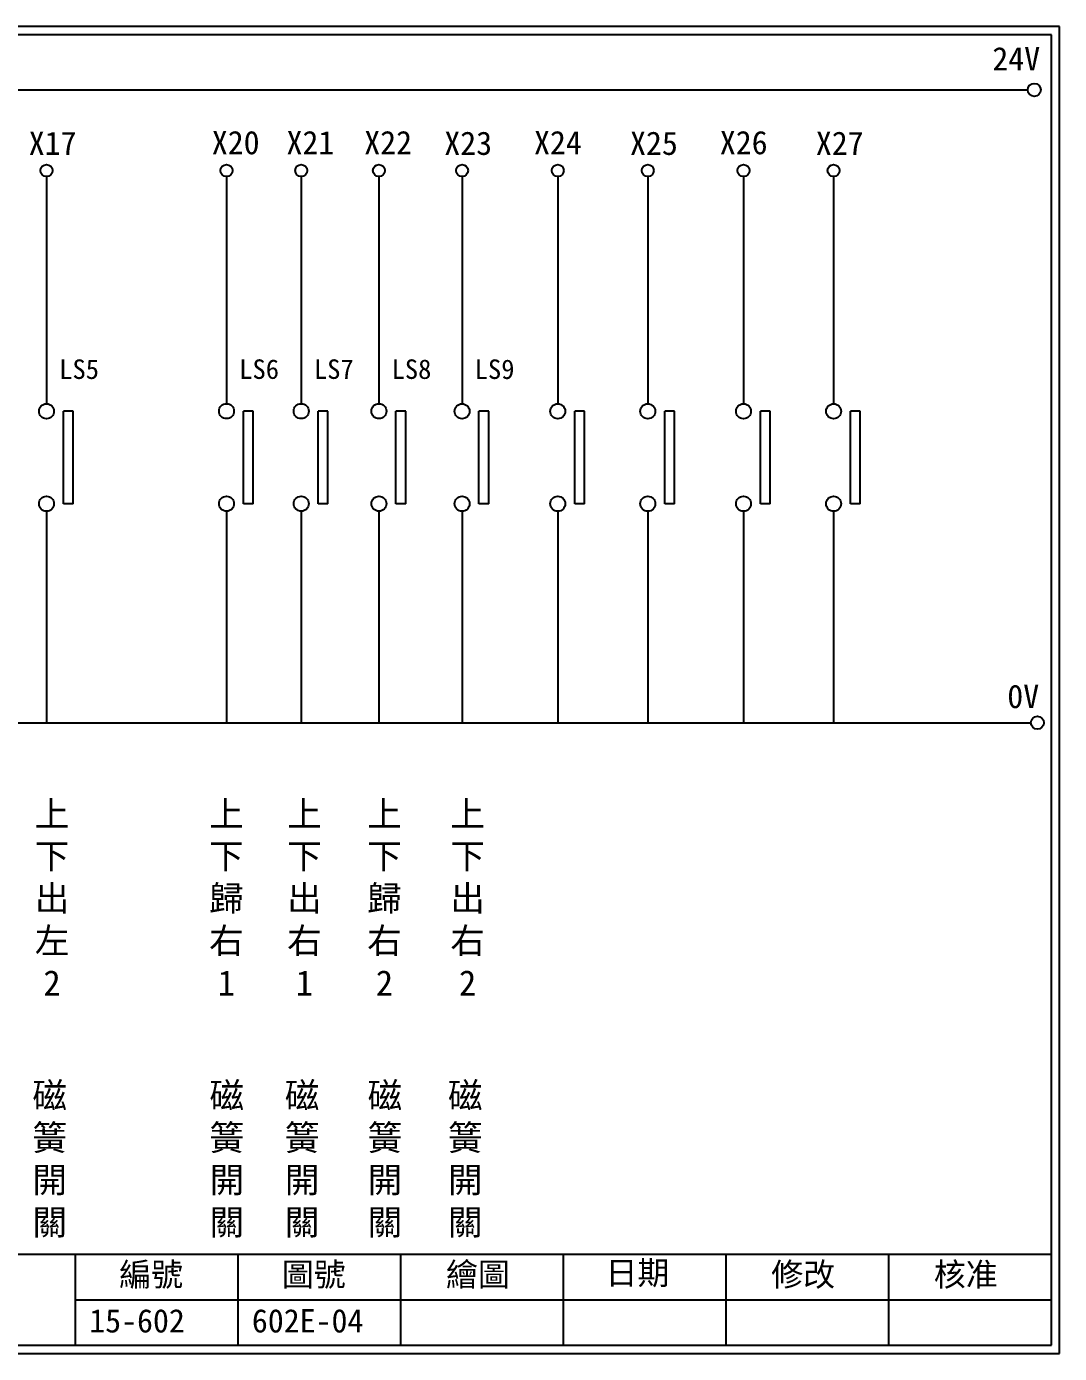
# Model space of a CAD drawing. Extents: x 275 to 562, y 265 to 469.
# Drawn here: x 403.1 to 561.9, y 264.9 to 468.9 of the extents above; entities that cross this region are included whole.
import ezdxf

# ---------------------------------------------------------------- set-up
doc = ezdxf.new("R2010")
doc.units = 0
doc.layers.get('0').update_dxf_attribs({"linetype": 'CONTINUOUS'})
doc.layers.add('圖框層', color=7, linetype='CONTINUOUS')
doc.layers.add('標尺寸層', color=3, linetype='CONTINUOUS')
doc.styles.add('CNS', font='romanc.shx', dxfattribs={"bigfont": 'chineset.shx'})
doc.styles.add('STSL', font='kaiu.ttf')

msp = doc.modelspace()

# ---------------------------------------------------------------- linework, layer by layer
for p, q in [((410.3, 409.78), (408.79, 409.78)), ((437.97, 409.79), (436.47, 409.79)), ((449.45, 409.79), (447.95, 409.79)), ((461.4, 409.79), (459.89, 409.79)), ((474.17, 409.78), (472.67, 409.78)), ((488.89, 409.78), (487.38, 409.78)), ((502.73, 409.78), (501.23, 409.78)), ((517.44, 409.78), (515.94, 409.78)), ((531.28, 409.78), (529.78, 409.78)), ((410.3, 395.55), (408.79, 395.55)), ((437.97, 395.56), (436.47, 395.56)), ((449.45, 395.56), (447.95, 395.56)), ((461.4, 395.56), (459.89, 395.56)), ((474.17, 395.55), (472.67, 395.55)), ((488.89, 395.55), (487.38, 395.55)), ((502.73, 395.55), (501.23, 395.55)), ((517.44, 395.55), (515.94, 395.55)), ((531.28, 395.55), (529.78, 395.55))]:
    msp.add_line(p, q)
for centre in [(558.02, 459.17), (558.5, 361.9)]:
    msp.add_circle(centre, 1)
at = {"layer": '圖框層', "color": 7}
for p, q in [((561.9, 468.91), (274.9, 468.91)), ((560.65, 467.66), (276.15, 467.66)), ((560.65, 266.2), (560.65, 467.66)), ((561.9, 264.95), (561.9, 468.91)), ((276.15, 280.2), (560.65, 280.2)), ((410.65, 266.2), (410.65, 280.2)), ((435.65, 266.2), (435.65, 280.2)), ((460.65, 266.2), (460.65, 280.2)), ((485.65, 266.2), (485.65, 280.2)), ((510.65, 266.2), (510.65, 280.2)), ((535.65, 266.2), (535.65, 280.2)), ((410.65, 273.2), (560.65, 273.2)), ((276.15, 266.2), (560.65, 266.2)), ((274.9, 264.95), (561.9, 264.95))]:
    msp.add_line(p, q, dxfattribs=at)
at = {"layer": '標尺寸層', "color": 7}
for p, q in [((279.42, 459.17), (557.02, 459.17)), ((406.19, 445.86), (406.19, 410.93)), ((433.86, 445.86), (433.86, 410.94)), ((445.34, 445.86), (445.34, 410.94)), ((457.29, 445.86), (457.29, 410.94)), ((470.07, 445.86), (470.07, 410.93)), ((484.78, 445.86), (484.78, 410.93)), ((498.62, 445.86), (498.62, 410.93)), ((513.33, 445.86), (513.33, 410.93)), ((527.18, 445.86), (527.18, 410.93)), ((408.79, 395.55), (408.79, 409.78)), ((410.3, 395.55), (410.3, 409.78)), ((436.47, 395.56), (436.47, 409.79)), ((437.97, 395.56), (437.97, 409.79)), ((447.95, 395.56), (447.95, 409.79)), ((449.45, 395.56), (449.45, 409.79)), ((459.89, 395.56), (459.89, 409.79)), ((461.4, 395.56), (461.4, 409.79)), ((472.67, 395.55), (472.67, 409.78)), ((474.17, 395.55), (474.17, 409.78)), ((487.38, 395.55), (487.38, 409.78)), ((488.89, 395.55), (488.89, 409.78)), ((501.23, 395.55), (501.23, 409.78)), ((502.73, 395.55), (502.73, 409.78)), ((515.94, 395.55), (515.94, 409.78)), ((517.44, 395.55), (517.44, 409.78)), ((529.78, 395.55), (529.78, 409.78)), ((531.28, 395.55), (531.28, 409.78)), ((406.19, 394.41), (406.19, 361.9)), ((406.19, 394.4), (406.19, 361.9)), ((433.86, 394.41), (433.86, 361.9)), ((445.34, 394.41), (445.34, 361.9)), ((457.29, 394.41), (457.29, 361.9)), ((470.07, 394.41), (470.07, 361.9)), ((470.07, 394.4), (470.07, 361.9)), ((484.78, 394.41), (484.78, 361.9)), ((484.78, 394.4), (484.78, 361.9)), ((498.62, 394.41), (498.62, 361.9)), ((498.62, 394.4), (498.62, 361.9)), ((513.33, 394.41), (513.33, 361.9)), ((513.33, 394.4), (513.33, 361.9)), ((527.18, 394.41), (527.18, 361.9)), ((527.18, 394.4), (527.18, 361.9)), ((279.63, 361.9), (557.5, 361.9))]:
    msp.add_line(p, q, dxfattribs=at)
for centre, radius in [((406.19, 446.78), 0.92), ((406.19, 446.78), 0.92), ((433.86, 446.78), 0.92), ((445.34, 446.78), 0.92), ((457.29, 446.78), 0.92), ((470.07, 446.78), 0.92), ((470.07, 446.78), 0.92), ((484.78, 446.78), 0.92), ((498.62, 446.78), 0.92), ((498.62, 446.78), 0.92), ((513.33, 446.78), 0.92), ((527.18, 446.78), 0.92), ((527.18, 446.78), 0.92), ((406.19, 409.78), 1.15), ((433.86, 409.79), 1.15), ((445.34, 409.79), 1.15), ((457.29, 409.79), 1.15), ((470.07, 409.78), 1.15), ((484.78, 409.78), 1.15), ((498.62, 409.78), 1.15), ((513.33, 409.78), 1.15), ((527.18, 409.78), 1.15), ((406.19, 395.55), 1.15), ((433.86, 395.56), 1.15), ((445.34, 395.56), 1.15), ((457.29, 395.56), 1.15), ((470.07, 395.55), 1.15), ((484.78, 395.55), 1.15), ((498.62, 395.55), 1.15), ((513.33, 395.55), 1.15), ((527.18, 395.55), 1.15)]:
    msp.add_circle(centre, radius, dxfattribs=at)

# ---------------------------------------------------------------- texts
at = {"layer": '圖框層', "color": 4, "style": 'STSL'}
for s, height, p in [('24V', 3.6, (551.58, 462.16)), ('X20', 3.6, (431.6, 449.28)), ('X21', 3.6, (443.08, 449.28)), ('X22', 3.6, (455.03, 449.28)), ('X24', 3.6, (481.13, 449.28)), ('X26', 3.6, (509.69, 449.28)), ('X17', 3.6, (403.46, 449.18)), ('X23', 3.6, (467.34, 449.18)), ('X25', 3.6, (495.89, 449.18)), ('X27', 3.6, (524.45, 449.18)), ('LS5', 3, (408.14, 414.74)), ('LS6', 3, (435.81, 414.75)), ('LS7', 3, (447.29, 414.75)), ('LS8', 3, (459.23, 414.75)), ('LS9', 3, (472.01, 414.74)), ('0V', 3.6, (553.88, 364.15)), ('繪圖', 3.6, (467.59, 275.29)), ('日期', 3.6, (492.12, 275.53)), ('編號', 3.6, (417.36, 275.28)), ('圖號', 3.6, (442.36, 275.28)), ('修改', 3.6, (517.59, 275.29)), ('核准', 3.6, (542.59, 275.29)), ('15-602', 3.6, (412.76, 268.17)), ('602E-04', 3.6, (437.76, 268.17))]:
    msp.add_text(s, height=height, dxfattribs=at).set_placement(p)
at = {"layer": '標尺寸層', "color": 7, "char_height": 3.9, "attachment_point": 5, "style": 'CNS'}
for s, insert, width in [('{\\fDFKai-SB|b0|i0|c136|p65;上下出左\\P2}', (407.04, 334.9), 6.5706), ('{\\fDFKai-SB|b0|i0|c136|p65;上下歸右1}', (433.84, 334.9), 6.5706), ('{\\fDFKai-SB|b0|i0|c136|p65;上下出右1}', (445.84, 334.9), 6.5706), ('{\\fDFKai-SB|b0|i0|c136|p65;上下歸右2}', (458.14, 334.9), 6.5706), ('{\\fDFKai-SB|b0|i0|c136|p65;上下出右2}', (470.92, 334.9), 6.5706), ('{\\fDFKai-SB|b0|i0|c136|p65;磁簧開關}', (406.68, 294.66), 4.9608), ('{\\fDFKai-SB|b0|i0|c136|p65;磁簧開關}', (433.91, 294.66), 4.9608), ('{\\fDFKai-SB|b0|i0|c136|p65;磁簧開關}', (445.48, 294.66), 4.9608), ('{\\fDFKai-SB|b0|i0|c136|p65;磁簧開關}', (458.21, 294.66), 4.9608), ('{\\fDFKai-SB|b0|i0|c136|p65;磁簧開關}', (470.56, 294.66), 4.9608)]:
    msp.add_mtext(s, dxfattribs=dict(at, insert=insert, width=width))

doc.saveas('drawing.dxf')
